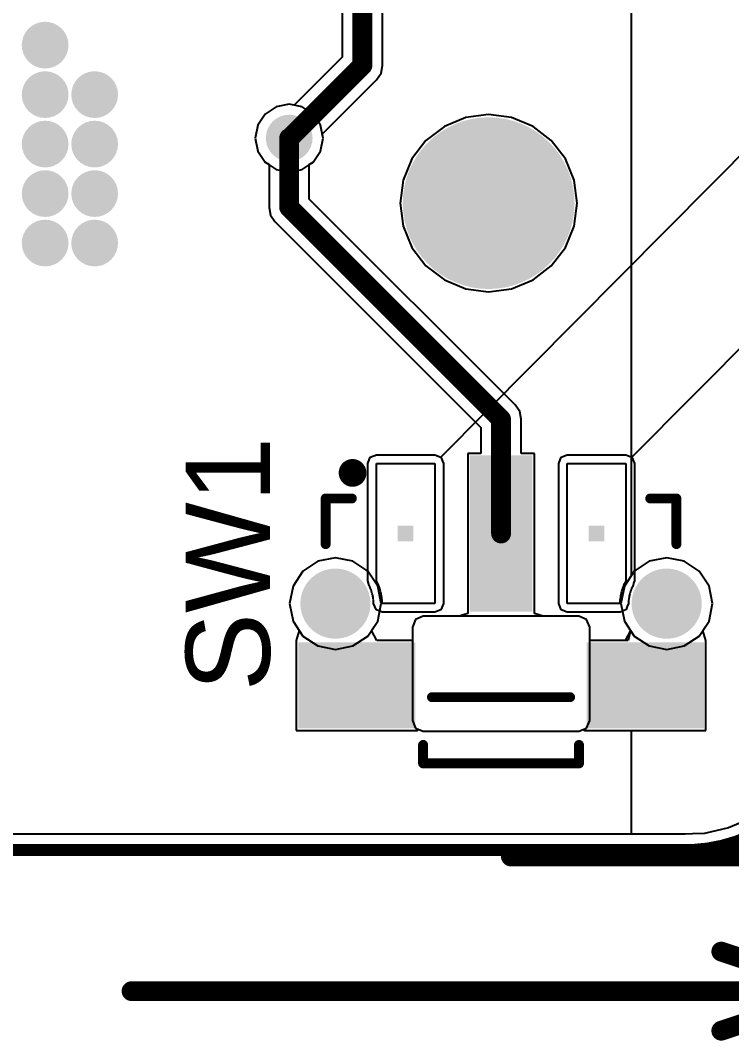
# Model space of a CAD drawing. Header units: millimetres. Extents: x -3 to 5381, y -54 to 5355.
# Drawn here: x 22.82 to 31.95, y -53.85 to -40.76 of the extents above; entities that cross this region are included whole.
import ezdxf

# ---------------------------------------------------------------- set-up
doc = ezdxf.new("R2010")
doc.units = ezdxf.units.MM
for name, color, linetype in [('BottomLayer', 5, 'Continuous'), ('BottomSolder', 6, 'Continuous'), ('Mechanical1', 6, 'Continuous'), ('Mechanical2', 216, 'Continuous'), ('MultiLayer', 9, 'Continuous'), ('PadHoleLayer', 156, 'Continuous'), ('TopLayer', 1, 'Continuous'), ('TopOverlay', 2, 'Continuous'), ('TopPaste', 8, 'Continuous'), ('TopSolder', 216, 'Continuous'), ('ViaHoleLayer', 16, 'Continuous')]:
    doc.layers.add(name, color=color, linetype=linetype)
doc.styles.add('Arial', font='arial.ttf', dxfattribs={"height": 0.2})

# ---------------------------------------------------------------- blocks, each defined once
blk = doc.blocks.new('TL3340AF160QG_19')
at = {"layer": 'BottomSolder'}
h = blk.add_hatch(color=6, dxfattribs=at)
edge = h.paths.add_edge_path()
edge.add_arc((-2.125, 0.075), 0.102, 0, 360)
h = blk.add_hatch(color=6, dxfattribs=at)
edge = h.paths.add_edge_path()
edge.add_arc((2.125, 0.075), 0.102, 0, 360)
at = {"layer": 'PadHoleLayer'}
h = blk.add_hatch(color=156, dxfattribs=at)
edge = h.paths.add_edge_path()
edge.add_arc((-2.125, 0.075), 0.45, 0, 360)
h = blk.add_hatch(color=156, dxfattribs=at)
edge = h.paths.add_edge_path()
edge.add_arc((2.125, 0.075), 0.45, 0, 360)
at = {"layer": 'TopLayer'}
for points in [[(-0.3, 1.875), (0.3, 1.875), (0.3, 0.075), (-0.3, 0.075)], [(-1.325, 1.075), (-1.125, 1.075), (-1.125, 0.875), (-1.325, 0.875)], [(-1.325, 1.075), (-1.125, 1.075), (-1.125, 0.875), (-1.325, 0.875)], [(1.125, 1.075), (1.325, 1.075), (1.325, 0.875), (1.125, 0.875)], [(1.125, 1.075), (1.325, 1.075), (1.325, 0.875), (1.125, 0.875)], [(-1.2, -1.425), (-2.5, -1.425), (-2.5, -0.525), (-1.2, -0.525)], [(1.2, -0.525), (2.5, -0.525), (2.5, -1.425), (1.2, -1.425)]]:
    blk.add_hatch(color=1, dxfattribs=at).paths.add_polyline_path(points)
at = {"layer": 'TopPaste'}
for points in [[(-0.3, 1.875), (0.3, 1.875), (0.3, 0.075), (-0.3, 0.075)], [(-1.2, -1.425), (-2.5, -1.425), (-2.5, -0.525), (-1.2, -0.525)], [(1.2, -0.525), (2.5, -0.525), (2.5, -1.425), (1.2, -1.425)]]:
    blk.add_hatch(color=8, dxfattribs=at).paths.add_polyline_path(points)
at = {"layer": 'TopSolder'}
for points in [[(-0.402, 1.977), (0.402, 1.977), (0.402, -0.027), (-0.402, -0.027)], [(-1.098, -1.527), (-2.602, -1.527), (-2.602, -0.423), (-1.098, -0.423)], [(1.098, -0.423), (2.602, -0.423), (2.602, -1.527), (1.098, -1.527)]]:
    blk.add_hatch(color=216, dxfattribs=at).paths.add_polyline_path(points)
h = blk.add_hatch(color=216, dxfattribs=at)
edge = h.paths.add_edge_path()
edge.add_arc((-2.125, 0.075), 0.102, 0, 360)
h = blk.add_hatch(color=216, dxfattribs=at)
edge = h.paths.add_edge_path()
edge.add_arc((2.125, 0.075), 0.102, 0, 360)
at = {"layer": 'TopLayer'}
for p, q in [((-1.6, 0.375), (-1.6, 1.875)), ((-1.6, 1.875), (-0.85, 1.875)), ((-0.85, 1.875), (-0.85, 0.075)), ((0.85, 0.075), (0.85, 1.875)), ((0.85, 1.875), (1.6, 1.875)), ((1.6, 1.875), (1.6, 0.375)), ((-1.6, 0.365), (-1.6, 0.375)), ((-1.595, 0.358), (-1.6, 0.365)), ((-1.587, 0.343), (-1.595, 0.358)), ((-1.579, 0.327), (-1.587, 0.343)), ((-1.572, 0.311), (-1.579, 0.327)), ((-1.569, 0.302), (-1.572, 0.311)), ((-1.565, 0.292), (-1.569, 0.302)), ((-1.557, 0.271), (-1.565, 0.292)), ((-1.551, 0.25), (-1.557, 0.271)), ((1.557, 0.271), (1.551, 0.25)), ((1.565, 0.292), (1.557, 0.271)), ((1.569, 0.302), (1.565, 0.292)), ((1.572, 0.311), (1.569, 0.302)), ((1.579, 0.327), (1.572, 0.311)), ((1.587, 0.343), (1.579, 0.327)), ((1.595, 0.358), (1.587, 0.343)), ((1.6, 0.365), (1.595, 0.358)), ((1.6, 0.375), (1.6, 0.365)), ((-1.545, 0.228), (-1.551, 0.25)), ((-1.543, 0.218), (-1.545, 0.228)), ((-1.54, 0.209), (-1.543, 0.218)), ((-1.536, 0.191), (-1.54, 0.209)), ((-1.533, 0.173), (-1.536, 0.191)), ((-1.531, 0.155), (-1.533, 0.173)), ((-1.53, 0.146), (-1.531, 0.155)), ((-1.529, 0.138), (-1.53, 0.146)), ((-1.53, 0.146), (-1.53, 0.146)), ((-1.526, 0.12), (-1.529, 0.138)), ((1.529, 0.138), (1.526, 0.12)), ((1.53, 0.146), (1.529, 0.138)), ((1.531, 0.155), (1.53, 0.146)), ((1.53, 0.146), (1.53, 0.146)), ((1.533, 0.173), (1.531, 0.155)), ((1.536, 0.191), (1.533, 0.173)), ((1.54, 0.209), (1.536, 0.191)), ((1.543, 0.218), (1.54, 0.209)), ((1.545, 0.228), (1.543, 0.218)), ((1.551, 0.25), (1.545, 0.228)), ((-1.525, 0.102), (-1.526, 0.12)), ((-1.525, 0.084), (-1.525, 0.102)), ((-1.525, 0.075), (-1.525, 0.084)), ((-0.85, 0.075), (-1.525, 0.075)), ((1.525, 0.075), (0.85, 0.075)), ((1.526, 0.12), (1.525, 0.102)), ((1.525, 0.102), (1.525, 0.084)), ((1.525, 0.084), (1.525, 0.075))]:
    blk.add_line(p, q, dxfattribs=at)
at = {"layer": 'TopOverlay'}
for points, const_width in [([(-1.854, 1.753, 1), (-1.956, 1.753, 1)], 0.254), ([(-2.019, 1.753, 1), (-1.892, 1.753, 1)], 0.127), ([(-1.918, 1.753, 1), (-1.791, 1.753, 1)], 0.127), ([(-2.282, 1.425, 1), (-2.218, 1.425, 1)], 0.0635), ([(-2.282, 1.425, 1), (-2.218, 1.425, 1)], 0.0635), ([(-1.945, 1.425, 1), (-1.882, 1.425, 1)], 0.0635), ([(1.882, 1.425, 1), (1.945, 1.425, 1)], 0.0635), ([(2.218, 1.425, 1), (2.282, 1.425, 1)], 0.0635), ([(2.218, 1.425, 1), (2.282, 1.425, 1)], 0.0635), ([(-2.282, 0.839, 1), (-2.218, 0.839, 1)], 0.0635), ([(2.218, 0.839, 1), (2.282, 0.839, 1)], 0.0635), ([(-0.918, -1.125, 1), (-0.855, -1.125, 1)], 0.0635), ([(0.855, -1.125, 1), (0.918, -1.125, 1)], 0.0635), ([(-1.032, -1.738, 1), (-0.968, -1.738, 1)], 0.0635), ([(0.968, -1.738, 1), (1.032, -1.738, 1)], 0.0635), ([(-1.032, -1.975, 1), (-0.968, -1.975, 1)], 0.0635), ([(-1.032, -1.975, 1), (-0.968, -1.975, 1)], 0.0635), ([(0.968, -1.975, 1), (1.032, -1.975, 1)], 0.0635), ([(0.968, -1.975, 1), (1.032, -1.975, 1)], 0.0635)]:
    blk.add_lwpolyline(points, format="xyb", close=True, dxfattribs=dict(at, const_width=const_width))
at = {"layer": 'TopOverlay', "const_width": 0.127}
for points in [[(-2.25, 1.425), (-1.913, 1.425)], [(-2.25, 0.839), (-2.25, 1.425)], [(1.913, 1.425), (2.25, 1.425)], [(2.25, 0.839), (2.25, 1.425)], [(-0.887, -1.125), (0.887, -1.125)], [(-1, -1.975), (-1, -1.738)], [(1, -1.975), (1, -1.738)], [(-1, -1.975), (1, -1.975)]]:
    blk.add_lwpolyline(points, dxfattribs=at)
at = {"layer": 'TopSolder'}
for p, q in [((-0.772, 1.953), (5351.791, 5403.181)), ((1.678, 1.953), (5351.791, 5403.181)), ((-1.678, 1.953), (-1.6, 1.985)), ((-1.6, 1.985), (-0.85, 1.985)), ((-0.85, 1.985), (-0.772, 1.953)), ((0.772, 1.953), (0.85, 1.985)), ((0.85, 1.985), (1.6, 1.985)), ((1.6, 1.985), (1.678, 1.953)), ((-1.71, 1.875), (-1.678, 1.953)), ((-1.71, 0.375), (-1.71, 1.875)), ((-0.772, 1.953), (-0.74, 1.875)), ((-0.74, 1.875), (-0.74, 0.075)), ((0.74, 1.875), (0.772, 1.953)), ((0.74, 0.075), (0.74, 1.875)), ((1.678, 1.953), (1.71, 1.875)), ((1.71, 1.875), (1.71, 0.375)), ((-1.71, 0.366), (-1.71, 0.375)), ((-1.699, 0.338), (-1.71, 0.366)), ((-1.694, 0.309), (-1.699, 0.338)), ((-1.691, 0.303), (-1.694, 0.309)), ((-1.685, 0.292), (-1.691, 0.303)), ((-1.68, 0.281), (-1.685, 0.292)), ((-1.675, 0.27), (-1.68, 0.281)), ((-1.672, 0.264), (-1.675, 0.27)), ((-1.671, 0.262), (-1.672, 0.264)), ((-1.671, 0.26), (-1.671, 0.262)), ((1.672, 0.264), (1.671, 0.262)), ((1.671, 0.262), (1.671, 0.26)), ((1.675, 0.27), (1.672, 0.264)), ((1.679, 0.281), (1.675, 0.27)), ((1.685, 0.292), (1.679, 0.281)), ((1.691, 0.303), (1.685, 0.292)), ((1.694, 0.309), (1.691, 0.303)), ((1.699, 0.338), (1.694, 0.309)), ((1.71, 0.366), (1.699, 0.338)), ((1.71, 0.375), (1.71, 0.366)), ((-1.668, 0.252), (-1.671, 0.26)), ((-1.661, 0.235), (-1.668, 0.252)), ((-1.656, 0.22), (-1.661, 0.235)), ((-1.652, 0.203), (-1.656, 0.22)), ((-1.65, 0.194), (-1.652, 0.203)), ((-1.648, 0.192), (-1.65, 0.194)), ((-1.649, 0.189), (-1.648, 0.192)), ((-1.647, 0.182), (-1.649, 0.189)), ((-1.644, 0.169), (-1.647, 0.182)), ((-1.642, 0.157), (-1.644, 0.169)), ((-1.64, 0.143), (-1.642, 0.157)), ((-1.639, 0.136), (-1.64, 0.143)), ((-1.638, 0.133), (-1.639, 0.136)), ((-1.639, 0.129), (-1.638, 0.133)), ((1.639, 0.136), (1.638, 0.133)), ((1.638, 0.133), (1.639, 0.129)), ((1.64, 0.143), (1.639, 0.136)), ((1.642, 0.157), (1.64, 0.143)), ((1.644, 0.169), (1.642, 0.157)), ((1.647, 0.182), (1.644, 0.169)), ((1.649, 0.189), (1.647, 0.182)), ((1.65, 0.194), (1.648, 0.192)), ((1.648, 0.192), (1.649, 0.189)), ((1.652, 0.203), (1.65, 0.194)), ((1.656, 0.22), (1.652, 0.203)), ((1.661, 0.235), (1.656, 0.22)), ((1.668, 0.252), (1.661, 0.235)), ((1.671, 0.26), (1.668, 0.252)), ((-1.637, 0.123), (-1.639, 0.129)), ((-1.636, 0.11), (-1.637, 0.123)), ((-1.635, 0.097), (-1.636, 0.11)), ((-1.635, 0.084), (-1.635, 0.097)), ((-1.635, 0.077), (-1.635, 0.084)), ((-1.635, 0.076), (-1.635, 0.077)), ((-1.635, 0.075), (-1.635, 0.076)), ((-1.619, 0.037), (-1.635, 0.075)), ((-1.604, -0.001), (-1.619, 0.037)), ((-0.74, 0.075), (-0.772, -0.003)), ((0.772, -0.003), (0.74, 0.075)), ((1.619, 0.037), (1.604, -0.001)), ((1.635, 0.075), (1.619, 0.037)), ((1.636, 0.11), (1.635, 0.097)), ((1.635, 0.097), (1.635, 0.084)), ((1.635, 0.084), (1.635, 0.077)), ((1.635, 0.077), (1.635, 0.076)), ((1.635, 0.076), (1.635, 0.075)), ((1.637, 0.123), (1.636, 0.11)), ((1.639, 0.129), (1.637, 0.123)), ((-1.603, -0.002), (-1.604, -0.001)), ((-1.603, -0.003), (-1.603, -0.002)), ((-1.565, -0.019), (-1.603, -0.003)), ((-1.527, -0.035), (-1.565, -0.019)), ((-1.526, -0.035), (-1.527, -0.035)), ((-1.525, -0.035), (-1.526, -0.035)), ((-0.85, -0.035), (-1.525, -0.035)), ((-0.772, -0.003), (-0.85, -0.035)), ((0.85, -0.035), (0.772, -0.003)), ((1.525, -0.035), (0.85, -0.035)), ((1.526, -0.035), (1.525, -0.035)), ((1.527, -0.035), (1.526, -0.035)), ((1.565, -0.018), (1.527, -0.035)), ((1.603, -0.003), (1.565, -0.018)), ((1.604, -0.001), (1.603, -0.002)), ((1.603, -0.002), (1.603, -0.003))]:
    blk.add_line(p, q, dxfattribs=at)

msp = doc.modelspace()

# ---------------------------------------------------------------- hatches: boundary and pattern name
at = {"layer": 'BottomLayer'}
h = msp.add_hatch(color=5, dxfattribs=at)
edge = h.paths.add_edge_path()
edge.add_arc((23.14, -41.076), 0.3, 0, 360)
h = msp.add_hatch(color=5, dxfattribs=at)
edge = h.paths.add_edge_path()
edge.add_arc((23.14, -41.711), 0.3, 0, 360)
h = msp.add_hatch(color=5, dxfattribs=at)
edge = h.paths.add_edge_path()
edge.add_arc((23.775, -41.711), 0.3, 0, 360)
h = msp.add_hatch(color=5, dxfattribs=at)
edge = h.paths.add_edge_path()
edge.add_arc((26.271, -42.269), 0.3, 0, 360)
h = msp.add_hatch(color=5, dxfattribs=at)
edge = h.paths.add_edge_path()
edge.add_arc((23.14, -42.346), 0.3, 0, 360)
h = msp.add_hatch(color=5, dxfattribs=at)
edge = h.paths.add_edge_path()
edge.add_arc((23.775, -42.346), 0.3, 0, 360)
h = msp.add_hatch(color=5, dxfattribs=at)
edge = h.paths.add_edge_path()
edge.add_arc((28.83, -43.104), 1, 0, 360)
h = msp.add_hatch(color=5, dxfattribs=at)
edge = h.paths.add_edge_path()
edge.add_arc((23.14, -42.981), 0.3, 0, 360)
h = msp.add_hatch(color=5, dxfattribs=at)
edge = h.paths.add_edge_path()
edge.add_arc((23.775, -42.981), 0.3, 0, 360)
h = msp.add_hatch(color=5, dxfattribs=at)
edge = h.paths.add_edge_path()
edge.add_arc((23.14, -43.616), 0.3, 0, 360)
h = msp.add_hatch(color=5, dxfattribs=at)
edge = h.paths.add_edge_path()
edge.add_arc((23.775, -43.616), 0.3, 0, 360)
at = {"layer": 'BottomSolder'}
h = msp.add_hatch(color=6, dxfattribs=at)
edge = h.paths.add_edge_path()
edge.add_arc((28.83, -43.104), 1.102, 0, 360)
at = {"layer": 'MultiLayer'}
h = msp.add_hatch(color=9, dxfattribs=at)
edge = h.paths.add_edge_path()
edge.add_arc((28.83, -43.104), 1, 0, 360)
at = {"layer": 'PadHoleLayer'}
h = msp.add_hatch(color=156, dxfattribs=at)
edge = h.paths.add_edge_path()
edge.add_arc((28.83, -43.104), 1, 0, 360)
at = {"layer": 'TopLayer'}
h = msp.add_hatch(color=1, dxfattribs=at)
edge = h.paths.add_edge_path()
edge.add_arc((23.14, -41.076), 0.3, 0, 360)
h = msp.add_hatch(color=1, dxfattribs=at)
edge = h.paths.add_edge_path()
edge.add_arc((23.14, -41.711), 0.3, 0, 360)
h = msp.add_hatch(color=1, dxfattribs=at)
edge = h.paths.add_edge_path()
edge.add_arc((23.775, -41.711), 0.3, 0, 360)
h = msp.add_hatch(color=1, dxfattribs=at)
edge = h.paths.add_edge_path()
edge.add_arc((26.271, -42.269), 0.3, 0, 360)
h = msp.add_hatch(color=1, dxfattribs=at)
edge = h.paths.add_edge_path()
edge.add_arc((23.14, -42.346), 0.3, 0, 360)
h = msp.add_hatch(color=1, dxfattribs=at)
edge = h.paths.add_edge_path()
edge.add_arc((23.775, -42.346), 0.3, 0, 360)
h = msp.add_hatch(color=1, dxfattribs=at)
edge = h.paths.add_edge_path()
edge.add_arc((28.83, -43.104), 1, 0, 360)
h = msp.add_hatch(color=1, dxfattribs=at)
edge = h.paths.add_edge_path()
edge.add_arc((23.14, -42.981), 0.3, 0, 360)
h = msp.add_hatch(color=1, dxfattribs=at)
edge = h.paths.add_edge_path()
edge.add_arc((23.775, -42.981), 0.3, 0, 360)
h = msp.add_hatch(color=1, dxfattribs=at)
edge = h.paths.add_edge_path()
edge.add_arc((23.14, -43.616), 0.3, 0, 360)
h = msp.add_hatch(color=1, dxfattribs=at)
edge = h.paths.add_edge_path()
edge.add_arc((23.775, -43.616), 0.3, 0, 360)
at = {"layer": 'TopSolder'}
h = msp.add_hatch(color=216, dxfattribs=at)
edge = h.paths.add_edge_path()
edge.add_arc((28.83, -43.104), 1.102, 0, 360)
at = {"layer": 'ViaHoleLayer'}
h = msp.add_hatch(color=16, dxfattribs=at)
edge = h.paths.add_edge_path()
edge.add_arc((23.14, -41.076), 0.15, 0, 360)
h = msp.add_hatch(color=16, dxfattribs=at)
edge = h.paths.add_edge_path()
edge.add_arc((23.14, -41.711), 0.15, 0, 360)
h = msp.add_hatch(color=16, dxfattribs=at)
edge = h.paths.add_edge_path()
edge.add_arc((23.775, -41.711), 0.15, 0, 360)
h = msp.add_hatch(color=16, dxfattribs=at)
edge = h.paths.add_edge_path()
edge.add_arc((26.271, -42.269), 0.15, 0, 360)
h = msp.add_hatch(color=16, dxfattribs=at)
edge = h.paths.add_edge_path()
edge.add_arc((23.14, -42.346), 0.15, 0, 360)
h = msp.add_hatch(color=16, dxfattribs=at)
edge = h.paths.add_edge_path()
edge.add_arc((23.775, -42.346), 0.15, 0, 360)
h = msp.add_hatch(color=16, dxfattribs=at)
edge = h.paths.add_edge_path()
edge.add_arc((23.14, -42.981), 0.15, 0, 360)
h = msp.add_hatch(color=16, dxfattribs=at)
edge = h.paths.add_edge_path()
edge.add_arc((23.775, -42.981), 0.15, 0, 360)
h = msp.add_hatch(color=16, dxfattribs=at)
edge = h.paths.add_edge_path()
edge.add_arc((23.14, -43.616), 0.15, 0, 360)
h = msp.add_hatch(color=16, dxfattribs=at)
edge = h.paths.add_edge_path()
edge.add_arc((23.775, -43.616), 0.15, 0, 360)

# ---------------------------------------------------------------- linework, layer by layer
at = {"layer": 'BottomLayer'}
for p, q in [((26.951, -37.576), (26.951, -41.23)), ((27.469, -41.337), (27.469, -37.469)), ((26.951, -41.23), (26.335, -41.847)), ((27.45, -41.436), (27.469, -41.337)), ((27.393, -41.52), (27.45, -41.436)), ((26.696, -42.218), (27.393, -41.52)), ((26.104, -41.867), (25.963, -41.961)), ((26.271, -41.834), (26.104, -41.867)), ((26.335, -41.847), (26.271, -41.834)), ((25.963, -41.961), (25.868, -42.103)), ((28.536, -42.006), (28.262, -42.119)), ((28.83, -41.967), (28.536, -42.006)), ((29.124, -42.006), (28.83, -41.967)), ((29.399, -42.119), (29.124, -42.006)), ((25.868, -42.103), (25.835, -42.269)), ((28.262, -42.119), (28.026, -42.3)), ((29.634, -42.3), (29.399, -42.119)), ((25.835, -42.269), (25.868, -42.436)), ((26.673, -42.436), (26.706, -42.269)), ((26.706, -42.269), (26.696, -42.218)), ((28.026, -42.3), (27.846, -42.535)), ((29.815, -42.535), (29.634, -42.3)), ((25.868, -42.436), (25.963, -42.577)), ((26.578, -42.577), (26.673, -42.436)), ((27.846, -42.535), (27.732, -42.81)), ((29.928, -42.81), (29.815, -42.535)), ((25.963, -42.577), (26.104, -42.671)), ((26.104, -42.671), (26.271, -42.705)), ((26.271, -42.705), (26.437, -42.671)), ((26.437, -42.671), (26.578, -42.577)), ((27.732, -42.81), (27.694, -43.104)), ((29.967, -43.104), (29.928, -42.81)), ((27.694, -43.104), (27.732, -43.398)), ((29.928, -43.398), (29.967, -43.104)), ((27.732, -43.398), (27.846, -43.672)), ((29.815, -43.672), (29.928, -43.398)), ((27.846, -43.672), (28.026, -43.908)), ((29.634, -43.908), (29.815, -43.672)), ((28.026, -43.908), (28.262, -44.088)), ((29.399, -44.088), (29.634, -43.908)), ((28.262, -44.088), (28.536, -44.202)), ((29.124, -44.202), (29.399, -44.088)), ((28.536, -44.202), (28.83, -44.241)), ((28.83, -44.241), (29.124, -44.202)), ((26.864, -47.655), (26.639, -47.7)), ((27.089, -47.7), (26.864, -47.655)), ((31.114, -47.655), (30.889, -47.7)), ((31.339, -47.7), (31.114, -47.655)), ((26.639, -47.7), (26.448, -47.828)), ((27.28, -47.828), (27.089, -47.7)), ((30.889, -47.7), (30.698, -47.828)), ((31.53, -47.828), (31.339, -47.7)), ((26.448, -47.828), (26.321, -48.019)), ((27.408, -48.019), (27.28, -47.828)), ((30.698, -47.828), (30.571, -48.019)), ((31.658, -48.019), (31.53, -47.828)), ((26.321, -48.019), (26.276, -48.244)), ((27.452, -48.244), (27.408, -48.019)), ((30.571, -48.019), (30.526, -48.244)), ((31.702, -48.244), (31.658, -48.019)), ((26.276, -48.244), (26.321, -48.469)), ((27.408, -48.469), (27.452, -48.244)), ((30.526, -48.244), (30.571, -48.469)), ((31.658, -48.469), (31.702, -48.244)), ((27.989, -48.406), (27.892, -48.447)), ((29.989, -48.406), (27.989, -48.406)), ((30.086, -48.447), (29.989, -48.406)), ((26.321, -48.469), (26.448, -48.66)), ((27.28, -48.66), (27.408, -48.469)), ((27.892, -48.447), (27.852, -48.544)), ((27.852, -48.544), (27.852, -49.744)), ((30.127, -48.544), (30.086, -48.447)), ((30.127, -49.744), (30.127, -48.544)), ((30.571, -48.469), (30.698, -48.66)), ((31.53, -48.66), (31.658, -48.469)), ((26.448, -48.66), (26.639, -48.787)), ((27.089, -48.787), (27.28, -48.66)), ((30.698, -48.66), (30.889, -48.787)), ((31.339, -48.787), (31.53, -48.66)), ((26.639, -48.787), (26.864, -48.832)), ((26.864, -48.832), (27.089, -48.787)), ((30.889, -48.787), (31.114, -48.832)), ((31.114, -48.832), (31.339, -48.787)), ((27.852, -49.744), (27.892, -49.841)), ((30.086, -49.841), (30.127, -49.744)), ((27.892, -49.841), (27.989, -49.881)), ((27.989, -49.881), (29.989, -49.881)), ((29.989, -49.881), (30.086, -49.841)), ((32.195, -51), (31.906, -51.122)), ((31.599, -51.192), (31.445, -51.2)), ((31.906, -51.122), (31.599, -51.192)), ((31.351, -51.202), (7.307, -51.202)), ((31.445, -51.2), (31.351, -51.202))]:
    msp.add_line(p, q, dxfattribs=at)
at = {"layer": 'BottomLayer', "const_width": 0.254}
for points in [[(27.21, -41.337), (27.21, -37.469)], [(26.278, -42.269), (27.21, -41.337)], [(26.271, -42.269), (26.278, -42.269)]]:
    msp.add_lwpolyline(points, dxfattribs=at)
at = {"layer": 'BottomLayer', "const_width": 0.127}
for points in [[(27.147, -41.337, 1), (27.274, -41.337, 1)], [(27.147, -41.337, 1), (27.274, -41.337, 1)], [(26.207, -42.269, 1), (26.334, -42.269, 1)], [(26.215, -42.269, 1), (26.342, -42.269, 1)], [(26.215, -42.269, 1), (26.342, -42.269, 1)]]:
    msp.add_lwpolyline(points, format="xyb", close=True, dxfattribs=at)
at = {"layer": 'Mechanical1', "const_width": 0.254}
for points in [[(29.115, -51.489), (46.972, -51.489)], [(31.814, -52.709), (33.338, -53.217)], [(24.249, -53.217), (33.338, -53.217)], [(31.814, -53.725), (33.338, -53.217)]]:
    msp.add_lwpolyline(points, dxfattribs=at)
at = {"layer": 'Mechanical1', "const_width": 0.127}
for points in [[(29.052, -51.489, 1), (29.179, -51.489, 1)], [(31.751, -52.709, 1), (31.878, -52.709, 1)], [(24.185, -53.217, 1), (24.312, -53.217, 1)], [(31.751, -53.725, 1), (31.878, -53.725, 1)]]:
    msp.add_lwpolyline(points, format="xyb", close=True, dxfattribs=at)
at = {"layer": 'Mechanical2', "const_width": 0.152}
msp.add_lwpolyline([(33.338, -49.655, -0.36397), (31.453, -51.404)], format="xyb", dxfattribs=at)
for points in [[(7.307, -51.406), (31.354, -51.406)], [(31.354, -51.406), (31.453, -51.404)]]:
    msp.add_lwpolyline(points, dxfattribs=at)
at = {"layer": 'Mechanical2', "const_width": 0.0762}
for points in [[(31.315, -51.406, 1), (31.392, -51.406, 1)], [(31.315, -51.406, 1), (31.392, -51.406, 1)], [(31.414, -51.404, 1), (31.491, -51.404, 1)], [(31.414, -51.404, 1), (31.491, -51.404, 1)]]:
    msp.add_lwpolyline(points, format="xyb", close=True, dxfattribs=at)
at = {"layer": 'TopLayer'}
for p, q in [((30.659, -34.885), (30.659, -47.887)), ((26.104, -41.867), (25.963, -41.961)), ((26.104, -41.867), (25.963, -41.961)), ((26.271, -41.834), (26.104, -41.867)), ((26.271, -41.834), (26.104, -41.867)), ((26.437, -41.867), (26.271, -41.834)), ((26.437, -41.867), (26.271, -41.834)), ((26.578, -41.961), (26.437, -41.867)), ((26.578, -41.961), (26.437, -41.867)), ((25.963, -41.961), (25.868, -42.103)), ((25.963, -41.961), (25.868, -42.103)), ((26.673, -42.103), (26.578, -41.961)), ((26.673, -42.103), (26.578, -41.961)), ((28.536, -42.006), (28.262, -42.119)), ((28.536, -42.006), (28.262, -42.119)), ((28.83, -41.967), (28.536, -42.006)), ((28.83, -41.967), (28.536, -42.006)), ((29.124, -42.006), (28.83, -41.967)), ((29.124, -42.006), (28.83, -41.967)), ((29.399, -42.119), (29.124, -42.006)), ((29.399, -42.119), (29.124, -42.006)), ((25.868, -42.103), (25.835, -42.269)), ((25.868, -42.103), (25.835, -42.269)), ((26.706, -42.269), (26.673, -42.103)), ((26.706, -42.269), (26.673, -42.103)), ((28.262, -42.119), (28.026, -42.3)), ((28.262, -42.119), (28.026, -42.3)), ((29.634, -42.3), (29.399, -42.119)), ((29.634, -42.3), (29.399, -42.119)), ((25.835, -42.269), (25.868, -42.436)), ((25.835, -42.269), (25.868, -42.436)), ((26.673, -42.436), (26.706, -42.269)), ((26.673, -42.436), (26.706, -42.269)), ((28.026, -42.3), (27.846, -42.535)), ((28.026, -42.3), (27.846, -42.535)), ((29.815, -42.535), (29.634, -42.3)), ((29.815, -42.535), (29.634, -42.3)), ((25.868, -42.436), (25.963, -42.577)), ((25.868, -42.436), (25.963, -42.577)), ((26.578, -42.577), (26.673, -42.436)), ((26.578, -42.577), (26.673, -42.436)), ((27.846, -42.535), (27.732, -42.81)), ((27.846, -42.535), (27.732, -42.81)), ((29.928, -42.81), (29.815, -42.535)), ((29.928, -42.81), (29.815, -42.535)), ((25.963, -42.577), (26.012, -42.61)), ((25.963, -42.577), (26.012, -42.61)), ((26.012, -42.61), (26.012, -43.158)), ((26.012, -42.61), (26.012, -43.158)), ((26.529, -42.61), (26.578, -42.577)), ((26.529, -42.61), (26.578, -42.577)), ((26.529, -43.051), (26.529, -42.61)), ((26.529, -43.051), (26.529, -42.61)), ((27.732, -42.81), (27.694, -43.104)), ((27.732, -42.81), (27.694, -43.104)), ((29.967, -43.104), (29.928, -42.81)), ((29.967, -43.104), (29.928, -42.81)), ((29.172, -45.694), (26.529, -43.051)), ((29.172, -45.694), (26.529, -43.051)), ((26.012, -43.158), (26.031, -43.257)), ((26.012, -43.158), (26.031, -43.257)), ((27.694, -43.104), (27.732, -43.398)), ((27.694, -43.104), (27.732, -43.398)), ((29.928, -43.398), (29.967, -43.104)), ((29.928, -43.398), (29.967, -43.104)), ((26.031, -43.257), (26.087, -43.341)), ((26.031, -43.257), (26.087, -43.341)), ((26.087, -43.341), (28.73, -45.984)), ((26.087, -43.341), (28.73, -45.984)), ((27.732, -43.398), (27.846, -43.672)), ((27.732, -43.398), (27.846, -43.672)), ((29.815, -43.672), (29.928, -43.398)), ((29.815, -43.672), (29.928, -43.398)), ((27.846, -43.672), (28.026, -43.908)), ((27.846, -43.672), (28.026, -43.908)), ((29.634, -43.908), (29.815, -43.672)), ((29.634, -43.908), (29.815, -43.672)), ((28.026, -43.908), (28.262, -44.088)), ((28.026, -43.908), (28.262, -44.088)), ((29.399, -44.088), (29.634, -43.908)), ((29.399, -44.088), (29.634, -43.908)), ((28.262, -44.088), (28.536, -44.202)), ((28.262, -44.088), (28.536, -44.202)), ((29.124, -44.202), (29.399, -44.088)), ((29.124, -44.202), (29.399, -44.088)), ((28.536, -44.202), (28.83, -44.241)), ((28.536, -44.202), (28.83, -44.241)), ((28.83, -44.241), (29.124, -44.202)), ((28.83, -44.241), (29.124, -44.202)), ((29.228, -45.778), (29.172, -45.694)), ((29.228, -45.778), (29.172, -45.694)), ((29.248, -45.877), (29.228, -45.778)), ((29.248, -45.877), (29.228, -45.778)), ((29.248, -46.317), (29.248, -45.877)), ((29.248, -46.317), (29.248, -45.877)), ((28.73, -45.984), (28.73, -46.317)), ((28.73, -45.984), (28.73, -46.317)), ((28.73, -46.317), (28.562, -46.317)), ((28.562, -46.317), (28.562, -48.279)), ((28.73, -46.317), (28.562, -46.317)), ((28.562, -46.317), (28.562, -48.279)), ((29.416, -46.317), (29.248, -46.317)), ((29.416, -46.317), (29.248, -46.317)), ((29.416, -48.279), (29.416, -46.317)), ((29.416, -48.279), (29.416, -46.317)), ((26.864, -47.655), (26.639, -47.7)), ((26.864, -47.655), (26.639, -47.7)), ((27.089, -47.7), (26.864, -47.655)), ((27.089, -47.7), (26.864, -47.655)), ((31.114, -47.655), (30.889, -47.7)), ((31.339, -47.7), (31.114, -47.655)), ((26.639, -47.7), (26.448, -47.828)), ((26.639, -47.7), (26.448, -47.828)), ((27.28, -47.828), (27.089, -47.7)), ((27.28, -47.828), (27.089, -47.7)), ((30.889, -47.7), (30.698, -47.828)), ((31.53, -47.828), (31.339, -47.7)), ((26.448, -47.828), (26.321, -48.019)), ((26.448, -47.828), (26.321, -48.019)), ((27.408, -48.019), (27.28, -47.828)), ((27.408, -48.019), (27.28, -47.828)), ((30.698, -47.828), (30.571, -48.019)), ((30.659, -47.887), (30.571, -48.019)), ((31.658, -48.019), (31.53, -47.828)), ((26.321, -48.019), (26.276, -48.244)), ((26.321, -48.019), (26.276, -48.244)), ((27.452, -48.244), (27.408, -48.019)), ((27.452, -48.244), (27.408, -48.019)), ((30.571, -48.019), (30.526, -48.244)), ((30.571, -48.019), (30.526, -48.244)), ((31.702, -48.244), (31.658, -48.019)), ((26.276, -48.244), (26.321, -48.469)), ((26.276, -48.244), (26.321, -48.469)), ((27.408, -48.469), (27.452, -48.244)), ((27.408, -48.469), (27.452, -48.244)), ((28.562, -48.279), (28.562, -48.371)), ((28.562, -48.279), (28.562, -48.371)), ((29.416, -48.371), (29.416, -48.279)), ((29.416, -48.371), (29.416, -48.279)), ((30.526, -48.244), (30.571, -48.469)), ((30.526, -48.244), (30.571, -48.469)), ((31.658, -48.469), (31.702, -48.244)), ((27.989, -48.406), (27.892, -48.447)), ((27.989, -48.406), (27.892, -48.447)), ((28.45, -48.406), (27.989, -48.406)), ((28.45, -48.406), (27.989, -48.406)), ((28.562, -48.371), (28.45, -48.406)), ((28.562, -48.371), (28.45, -48.406)), ((29.528, -48.406), (29.416, -48.371)), ((29.528, -48.406), (29.416, -48.371)), ((29.989, -48.406), (29.528, -48.406)), ((29.989, -48.406), (29.528, -48.406)), ((30.086, -48.447), (29.989, -48.406)), ((30.086, -48.447), (29.989, -48.406)), ((26.321, -48.469), (26.401, -48.59)), ((26.321, -48.469), (26.401, -48.59)), ((27.327, -48.59), (27.408, -48.469)), ((27.327, -48.59), (27.408, -48.469)), ((27.892, -48.447), (27.852, -48.544)), ((27.892, -48.447), (27.852, -48.544)), ((27.852, -48.544), (27.852, -48.717)), ((27.852, -48.544), (27.852, -48.717)), ((30.127, -48.544), (30.086, -48.447)), ((30.127, -48.544), (30.086, -48.447)), ((30.127, -48.717), (30.127, -48.544)), ((30.127, -48.717), (30.127, -48.544)), ((30.571, -48.469), (30.651, -48.59)), ((30.571, -48.469), (30.651, -48.59)), ((31.577, -48.59), (31.658, -48.469)), ((26.401, -48.59), (26.362, -48.717)), ((26.401, -48.59), (26.362, -48.717)), ((27.395, -48.717), (27.327, -48.59)), ((27.395, -48.717), (27.327, -48.59)), ((30.651, -48.59), (30.583, -48.717)), ((30.651, -48.59), (30.621, -48.717)), ((31.616, -48.717), (31.577, -48.59)), ((26.362, -48.717), (26.362, -48.717)), ((26.362, -48.717), (26.362, -49.871)), ((26.362, -48.717), (26.362, -48.717)), ((26.362, -48.717), (26.362, -49.871)), ((27.852, -48.717), (27.395, -48.717)), ((27.852, -48.717), (27.395, -48.717)), ((30.621, -48.717), (30.127, -48.717)), ((30.583, -48.717), (30.127, -48.717)), ((31.616, -49.871), (31.616, -48.717)), ((31.616, -48.717), (31.616, -48.717)), ((26.362, -49.871), (27.916, -49.871)), ((26.362, -49.871), (27.916, -49.871)), ((27.916, -49.871), (27.934, -49.859)), ((27.916, -49.871), (27.934, -49.859)), ((27.916, -49.871), (27.916, -49.871)), ((27.916, -49.871), (27.916, -49.871)), ((27.934, -49.859), (27.989, -49.881)), ((27.934, -49.859), (27.989, -49.881)), ((27.989, -49.881), (29.989, -49.881)), ((27.989, -49.881), (29.989, -49.881)), ((29.989, -49.881), (30.044, -49.859)), ((29.989, -49.881), (30.044, -49.859)), ((30.044, -49.859), (30.062, -49.871)), ((30.044, -49.859), (30.062, -49.871)), ((30.062, -49.871), (30.062, -49.871)), ((30.062, -49.871), (30.659, -49.871)), ((30.062, -49.871), (30.062, -49.871)), ((30.062, -49.871), (31.616, -49.871)), ((30.659, -49.871), (30.659, -51.202)), ((32.195, -51), (31.906, -51.122)), ((31.599, -51.192), (31.445, -51.2)), ((31.906, -51.122), (31.599, -51.192)), ((31.351, -51.202), (7.307, -51.202)), ((30.659, -51.202), (15.393, -51.202)), ((31.445, -51.2), (31.351, -51.202))]:
    msp.add_line(p, q, dxfattribs=at)
at = {"layer": 'TopLayer', "const_width": 0.254}
for points in [[(26.271, -43.158), (26.271, -42.269)], [(26.271, -43.158), (28.989, -45.877)], [(28.989, -47.344), (28.989, -45.877)]]:
    msp.add_lwpolyline(points, dxfattribs=at)
at = {"layer": 'TopLayer', "const_width": 0.127}
for points in [[(26.207, -42.269, 1), (26.334, -42.269, 1)], [(26.207, -43.158, 1), (26.334, -43.158, 1)], [(26.207, -43.158, 1), (26.334, -43.158, 1)], [(28.926, -45.877, 1), (29.053, -45.877, 1)], [(28.926, -45.877, 1), (29.053, -45.877, 1)], [(28.926, -47.344, 1), (29.053, -47.344, 1)]]:
    msp.add_lwpolyline(points, format="xyb", close=True, dxfattribs=at)

# ---------------------------------------------------------------- block references
msp.add_blockref('TL3340AF160QG_19', (28.989, -48.319))

# ---------------------------------------------------------------- texts
at = {"layer": 'TopOverlay', "style": 'Arial'}
msp.add_text('SW1', height=1.0795, rotation=90, dxfattribs=at).set_placement((26.023, -49.37))

doc.saveas('drawing.dxf')
